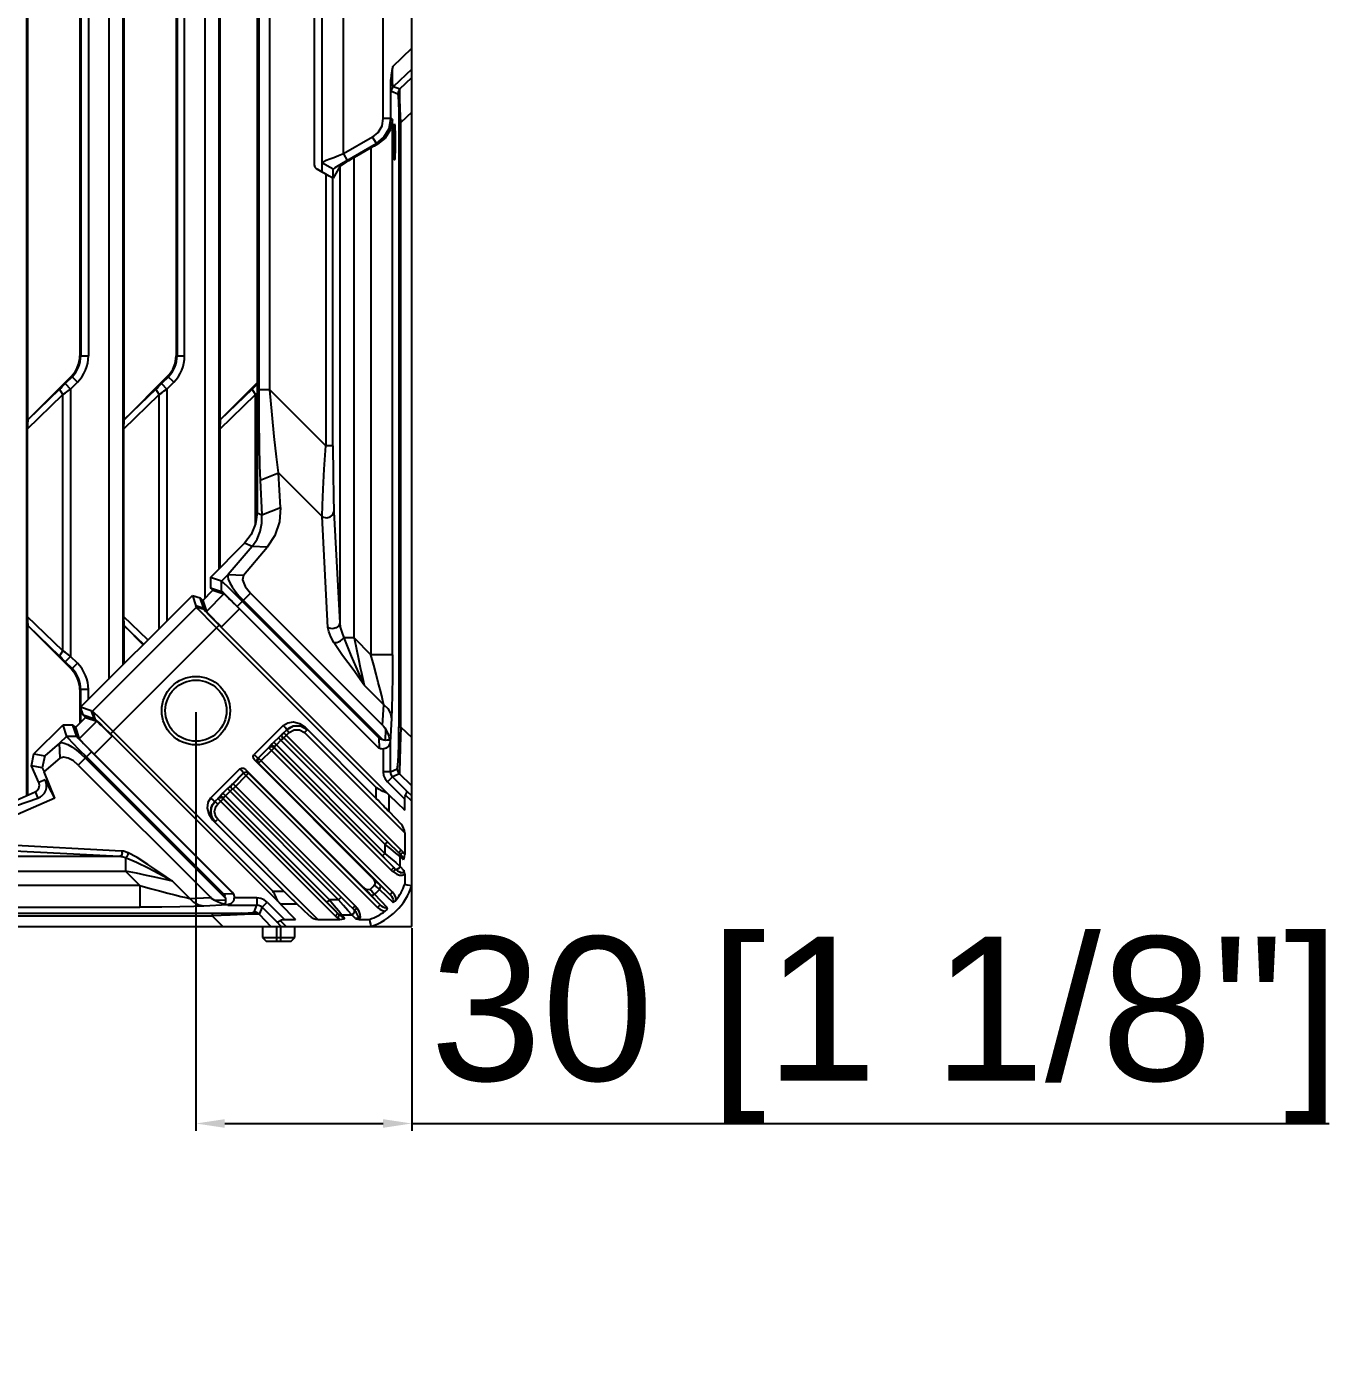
# Model space of a CAD drawing. Header units: millimetres. Extents: x -3132 to 28633, y 682 to 5849.
# Drawn here: x -544.7 to -363.7, y 1926.1 to 2112.1 of the extents above; entities that cross this region are included whole.
import ezdxf

# ---------------------------------------------------------------- set-up
doc = ezdxf.new("R2010")
doc.units = ezdxf.units.MM
doc.styles.get("Standard").update_dxf_attribs({"font": 'arial.ttf'})
doc.dimstyles.new('ISO-20', dxfattribs={"dimtxt": 20, "dimasz": 4, "dimexe": 1, "dimexo": 0.2, "dimgap": 0, "dimtad": 1, "dimtoh": 1, "dimdec": 1, "dimzin": 9, "dimdsep": 46, "dimtxsty": 'Standard', "dimblk": '_FILLED', "dimcen": 0.2, "dimclrd": 256, "dimclre": 256, "dimclrt": 256, "dimadec": 1, "dimazin": 2, "dimtfac": 1, "dimtdec": 1, "dimtofl": 0, "dimtmove": 0, "dimatfit": 3, "dimldrblk": '_FILLED', "dimfxl": 1, "dimtolj": 1, "dimtzin": 0, "dimarcsym": 0})

# ---------------------------------------------------------------- blocks, each defined once
blk = doc.blocks.new('_FILLED')
at = {"color": 0, "linetype": 'ByBlock'}
blk.add_solid([(0, 0), (-1, 0.15), (-1, -0.15)], dxfattribs=at)
blk = doc.blocks.new('*D50')
at = {"lineweight": -2, "transparency": 16777216}
for p, q in [((-521.17, 2016.86), (-521.17, 1958.71)), ((-491.17, 1986.86), (-491.17, 1958.71)), ((-517.17, 1959.71), (-495.17, 1959.71)), ((-491.17, 1959.71), (-363.73, 1959.71))]:
    blk.add_line(p, q, dxfattribs=at)
at = {"layer": 'Defpoints', "color": 0, "transparency": 16777216}
for p in [(-521.17, 2017.06), (-491.17, 1987.06), (-491.17, 1959.71)]:
    blk.add_point(p, dxfattribs=at)
at = {"lineweight": -2, "transparency": 16777216, "xscale": 4, "yscale": 4, "zscale": 4, "rotation": 180}
blk.add_blockref('_FILLED', (-521.17, 1959.71), dxfattribs=at)
at = {"lineweight": -2, "transparency": 16777216, "xscale": 4, "yscale": 4, "zscale": 4}
blk.add_blockref('_FILLED', (-491.17, 1959.71), dxfattribs=at)
at = {"transparency": 16777216, "insert": (-425.45, 1972.65), "char_height": 20, "attachment_point": 5}
blk.add_mtext('\\A1;30 [1 1/8"]', dxfattribs=at)

msp = doc.modelspace()

# ---------------------------------------------------------------- linework, layer by layer
at = {"linetype": 'Continuous'}
for p, q in [((-491.17, 1987.058), (-491.17, 2487.058)), ((-544.667, 2005.256), (-544.667, 2154.341)), ((-544.522, 2057.466), (-544.522, 2154.196)), ((-537.295, 2146.969), (-537.295, 2066.355)), ((-537.16, 2146.835), (-537.16, 2066.355)), ((-536.107, 2145.781), (-536.107, 2066.355)), ((-533.29, 2142.964), (-533.29, 2021.439)), ((-531.297, 2023.432), (-531.297, 2140.971)), ((-531.152, 2057.466), (-531.152, 2140.826)), ((-523.925, 2133.599), (-523.925, 2066.355)), ((-523.79, 2133.465), (-523.79, 2066.355)), ((-522.737, 2066.355), (-522.737, 2132.411)), ((-504.701, 2092.809), (-504.701, 2131.307)), ((-503.67, 2132.189), (-503.67, 2091.927)), ((-519.92, 2129.594), (-519.92, 2032.687)), ((-500.67, 2094.39), (-500.67, 2129.726)), ((-517.927, 2036.802), (-517.927, 2127.601)), ((-517.782, 2057.466), (-517.782, 2127.456)), ((-495.14, 2099.293), (-495.14, 2124.823)), ((-512.67, 2120.275), (-512.67, 2044.542)), ((-512.443, 2119.946), (-512.443, 2061.611)), ((-510.891, 2061.611), (-510.891, 2120.514)), ((-493.815, 2106.544), (-491.17, 2109.063)), ((-494.105, 2099.293), (-494.105, 2104.741)), ((-491.17, 2106.19), (-493.705, 2103.776)), ((-492.833, 2103.415), (-491.17, 2104.995)), ((-493.125, 2102.708), (-493.998, 2103.07)), ((-493.705, 2103.776), (-492.833, 2103.415)), ((-494.105, 2099.293), (-495.14, 2099.293)), ((-493.865, 2099.154), (-494.105, 2099.293)), ((-493.865, 2024.834), (-493.865, 2099.154)), ((-491.17, 2100.192), (-492.692, 2098.746)), ((-492.984, 2098.746), (-492.692, 2098.746)), ((-492.984, 2098.746), (-492.984, 2014.824)), ((-492.692, 2014.786), (-492.692, 2098.746)), ((-496.622, 2096.728), (-500.67, 2094.39)), ((-500.153, 2093.494), (-496.104, 2095.831)), ((-496.104, 2095.831), (-496.622, 2096.728)), ((-496.104, 2095.831), (-495.96, 2095.748)), ((-500.67, 2094.39), (-500.153, 2093.494)), ((-496.863, 2095.232), (-499.191, 2093.888)), ((-499.191, 2027.162), (-499.191, 2093.888)), ((-496.863, 2095.232), (-496.863, 2024.834)), ((-504.452, 2092.378), (-503.67, 2091.927)), ((-503.136, 2091.577), (-504.23, 2092.209)), ((-502.118, 2092.28), (-503.67, 2093.177)), ((-501.19, 2092.656), (-502.118, 2091.05)), ((-502.118, 2091.05), (-502.118, 2092.28)), ((-501.19, 2092.656), (-501.19, 2029.26)), ((-503.136, 2091.577), (-503.136, 2053.856)), ((-502.138, 2091.038), (-502.118, 2091.05)), ((-502.137, 2053.856), (-502.137, 2091.039)), ((-537.295, 2066.355), (-536.107, 2066.355)), ((-523.925, 2066.355), (-522.737, 2066.355)), ((-538.466, 2063.526), (-544.522, 2057.466)), ((-538.371, 2063.431), (-539.321, 2062.481)), ((-539.321, 2062.481), (-538.576, 2061.736)), ((-538.576, 2061.736), (-537.626, 2062.686)), ((-537.626, 2062.686), (-538.466, 2063.526)), ((-525.096, 2063.526), (-531.152, 2057.466)), ((-525.001, 2063.431), (-525.951, 2062.481)), ((-525.951, 2062.481), (-525.206, 2061.736)), ((-525.206, 2061.736), (-524.256, 2062.686)), ((-524.256, 2062.686), (-525.096, 2063.526)), ((-512.67, 2062.582), (-517.782, 2057.466)), ((-544.606, 2056.172), (-539.645, 2060.963)), ((-540.108, 2061.708), (-544.535, 2057.434)), ((-539.645, 2060.963), (-540.108, 2061.708)), ((-539.645, 2025.366), (-539.645, 2060.963)), ((-538.576, 2061.736), (-538.576, 2024.593)), ((-531.236, 2056.172), (-526.275, 2060.963)), ((-526.738, 2061.708), (-531.165, 2057.434)), ((-526.275, 2060.963), (-526.738, 2061.708)), ((-526.275, 2028.453), (-526.275, 2060.963)), ((-525.206, 2061.736), (-525.206, 2029.522)), ((-517.866, 2056.172), (-512.905, 2060.963)), ((-513.368, 2061.708), (-517.795, 2057.434)), ((-512.905, 2060.963), (-513.368, 2061.708)), ((-512.905, 2060.963), (-512.67, 2061.131)), ((-512.905, 2042.916), (-512.905, 2060.963)), ((-510.891, 2061.611), (-512.443, 2061.611)), ((-510.891, 2061.611), (-503.136, 2053.856)), ((-544.538, 2057.436), (-544.606, 2056.172)), ((-531.168, 2057.436), (-531.236, 2056.172)), ((-517.798, 2057.436), (-517.866, 2056.172)), ((-544.606, 2056.172), (-544.606, 2030.156)), ((-531.236, 2056.172), (-531.236, 2030.156)), ((-517.866, 2056.172), (-517.866, 2036.862)), ((-502.137, 2053.856), (-503.136, 2053.856)), ((-512.247, 2049.094), (-509.693, 2050.096)), ((-512.247, 2049.094), (-511.995, 2044.262)), ((-509.693, 2050.096), (-503.637, 2044.04)), ((-509.441, 2045.264), (-509.693, 2050.096)), ((-511.995, 2044.262), (-509.441, 2045.264)), ((-512.67, 2044.542), (-511.995, 2044.262)), ((-502.834, 2028.615), (-503.637, 2044.04)), ((-501.993, 2044.685), (-501.19, 2029.26)), ((-519.16, 2035.568), (-514.428, 2040.301)), ((-513.35, 2039.856), (-516.671, 2035.976)), ((-514.572, 2035.88), (-511.251, 2039.76)), ((-513.35, 2039.856), (-514.427, 2040.302)), ((-511.251, 2039.76), (-513.35, 2039.856)), ((-516.671, 2035.976), (-517.599, 2035.048)), ((-516.671, 2035.976), (-514.572, 2035.88)), ((-517.599, 2035.048), (-519.16, 2035.568)), ((-519.16, 2035.568), (-519.16, 2034.139)), ((-519.16, 2034.139), (-517.6, 2033.619)), ((-518.814, 2033.793), (-519.16, 2034.139)), ((-517.6, 2033.619), (-517.599, 2035.048)), ((-537.188, 2017.54), (-521.653, 2033.076)), ((-521.653, 2033.076), (-520.578, 2032.729)), ((-521.653, 2033.076), (-521.163, 2031.608)), ((-520.578, 2032.729), (-520.228, 2032.379)), ((-520.089, 2031.261), (-520.578, 2032.729)), ((-520.228, 2032.379), (-518.814, 2033.793)), ((-520.228, 2032.379), (-519.714, 2030.838)), ((-517.273, 2033.279), (-519.714, 2030.838)), ((-518.814, 2033.793), (-517.273, 2033.279)), ((-513.595, 2033.399), (-515.452, 2031.542)), ((-495.716, 2013.236), (-514.737, 2032.257)), ((-514.596, 2032.398), (-495.2, 2013.002)), ((-495.261, 2015.065), (-513.595, 2033.399)), ((-521.109, 2031.439), (-535.552, 2016.997)), ((-520.086, 2031.258), (-521.165, 2031.606)), ((-521.109, 2031.439), (-521.164, 2031.607)), ((-520.03, 2031.092), (-521.109, 2031.439)), ((-520.087, 2031.26), (-520.03, 2031.092)), ((-515.117, 2031.195), (-517.63, 2028.682)), ((-515.452, 2031.542), (-495.885, 2011.976)), ((-539.645, 2025.366), (-544.606, 2030.156)), ((-544.606, 2030.156), (-544.537, 2028.888)), ((-544.532, 2028.892), (-540.108, 2024.621)), ((-544.521, 2028.867), (-538.466, 2022.802)), ((-544.521, 2005.319), (-544.521, 2028.867)), ((-533.056, 2013.84), (-517.952, 2028.943)), ((-527.846, 2026.882), (-531.236, 2030.156)), ((-531.236, 2030.156), (-531.167, 2028.888)), ((-531.162, 2028.892), (-528.452, 2026.276)), ((-531.151, 2028.867), (-528.508, 2026.22)), ((-531.151, 2023.577), (-531.151, 2028.867)), ((-518.318, 2028.577), (-496.109, 2006.368)), ((-494.692, 2005.683), (-517.952, 2028.943)), ((-499.191, 2027.162), (-500.631, 2027.162)), ((-499.191, 2027.162), (-496.863, 2024.834)), ((-540.108, 2024.621), (-539.645, 2025.366)), ((-493.865, 2024.834), (-496.863, 2024.834)), ((-538.576, 2024.593), (-539.321, 2023.848)), ((-538.371, 2022.897), (-539.321, 2023.848)), ((-537.626, 2023.642), (-538.576, 2024.593)), ((-538.466, 2022.802), (-537.626, 2023.642)), ((-536.107, 2019.974), (-537.295, 2019.974)), ((-537.295, 2019.974), (-537.295, 2015.312)), ((-537.16, 2017.54), (-537.16, 2019.974)), ((-536.107, 2018.622), (-536.107, 2019.974)), ((-497.778, 2020.59), (-495.072, 2017.885)), ((-535.72, 2017.051), (-537.188, 2017.54)), ((-536.842, 2016.466), (-537.188, 2017.54)), ((-537.16, 2015.447), (-537.16, 2017.453)), ((-495.237, 2015.042), (-495.072, 2017.885)), ((-537.906, 2014.701), (-536.492, 2016.115)), ((-534.951, 2015.602), (-537.392, 2013.161)), ((-536.842, 2016.466), (-535.374, 2015.976)), ((-536.492, 2016.115), (-536.842, 2016.466)), ((-536.492, 2016.115), (-534.951, 2015.602)), ((-535.72, 2017.051), (-535.552, 2016.997)), ((-535.719, 2017.052), (-535.371, 2015.973)), ((-535.552, 2016.997), (-535.205, 2015.918)), ((-535.205, 2015.918), (-535.372, 2015.975)), ((-494.009, 2015.95), (-494.198, 2012.692)), ((-543.671, 2011.057), (-539.681, 2015.048)), ((-538.252, 2015.047), (-539.681, 2015.048)), ((-539.681, 2015.048), (-539.16, 2013.487)), ((-538.252, 2015.047), (-537.906, 2014.701)), ((-537.731, 2013.487), (-538.252, 2015.047)), ((-537.906, 2014.701), (-537.392, 2013.161)), ((-533.056, 2013.84), (-509.796, 1990.58)), ((-510.481, 1991.997), (-532.69, 2014.205)), ((-509.032, 2015.009), (-513.089, 2010.953)), ((-509.124, 2013.843), (-509.482, 2013.518)), ((-509.126, 2013.841), (-508.554, 2014.413)), ((-508.943, 2013.984), (-508.974, 2013.973)), ((-508.202, 2014.021), (-508.943, 2013.28)), ((-508.943, 2013.984), (-492.637, 1997.677)), ((-508.554, 2014.413), (-508.554, 2014.373)), ((-508.554, 2014.373), (-508.202, 2014.021)), ((-506.091, 2014.021), (-505.739, 2014.373)), ((-492.17, 2000.1), (-506.091, 2014.021)), ((-506.013, 2014.758), (-496.109, 2004.854)), ((-494.828, 2012.934), (-494.803, 2014.456)), ((-492.692, 2014.786), (-492.984, 2014.786)), ((-492.692, 2014.786), (-491.17, 2013.34)), ((-540.113, 2012.535), (-542.171, 2010.773)), ((-539.16, 2013.487), (-540.113, 2012.535)), ((-540.018, 2010.478), (-540.113, 2012.535)), ((-537.731, 2013.487), (-539.16, 2013.487)), ((-532.795, 2013.517), (-535.308, 2011.005)), ((-512.51, 2010.457), (-510.885, 2012.083)), ((-512.47, 2009.753), (-510.322, 2011.901)), ((-511.015, 2011.932), (-511.025, 2011.901)), ((-511.025, 2011.901), (-494.043, 1994.919)), ((-509.707, 2013.301), (-510.342, 2012.666)), ((-510.342, 2012.666), (-494.913, 1997.237)), ((-510.322, 2011.901), (-510.311, 2011.932)), ((-493.691, 1995.27), (-510.322, 2011.901)), ((-510.311, 2011.932), (-495.265, 1996.885)), ((-509.359, 2012.952), (-509.994, 2012.317)), ((-509.482, 2013.518), (-509.707, 2013.301)), ((-509.707, 2013.301), (-494.913, 1998.507)), ((-508.973, 2013.27), (-508.943, 2013.28)), ((-494.562, 1998.858), (-508.973, 2013.27)), ((-495.917, 2012.008), (-495.9, 2011.977)), ((-495.683, 2011.836), (-495.716, 2013.236)), ((-494.159, 2008.579), (-494.159, 2012.626)), ((-543.99, 2009.376), (-543.671, 2011.057)), ((-543.671, 2011.057), (-542.171, 2010.773)), ((-542.171, 2010.773), (-542.525, 2009.098)), ((-542.258, 2008.561), (-540.018, 2010.478)), ((-535.655, 2011.339), (-537.506, 2009.488)), ((-517.116, 1991.06), (-536.525, 2010.469)), ((-536.369, 2010.625), (-517.349, 1991.604)), ((-516.12, 1991.805), (-535.655, 2011.339)), ((-535.308, 2011.005), (-516.09, 1991.787)), ((-496.723, 1993.895), (-512.993, 2010.165)), ((-512.47, 2010.457), (-512.51, 2010.457)), ((-512.47, 2010.457), (-493.845, 1991.832)), ((-495.158, 2011.684), (-495.158, 2008.579)), ((-542.525, 2009.098), (-543.99, 2009.376)), ((-542.99, 2007.075), (-543.99, 2009.376)), ((-542.525, 2009.098), (-542.258, 2008.561)), ((-540.792, 2004.885), (-542.258, 2008.561)), ((-537.506, 2009.488), (-519.167, 1991.149)), ((-515.065, 2008.976), (-519.122, 2004.919)), ((-516.197, 2006.77), (-514.57, 2008.398)), ((-514.57, 2008.357), (-516.014, 2006.913)), ((-516.014, 2006.209), (-513.866, 2008.357)), ((-514.57, 2008.357), (-495.945, 1989.732)), ((-514.278, 2008.881), (-498.007, 1992.61)), ((-495.593, 1990.084), (-513.866, 2008.357)), ((-512.51, 2009.753), (-512.47, 2009.753)), ((-512.47, 2009.753), (-494.197, 1991.481)), ((-494.159, 2008.579), (-495.158, 2008.579)), ((-494.159, 2008.579), (-493.191, 2008.979)), ((-492.898, 2008.273), (-493.866, 2007.872)), ((-491.17, 2006.63), (-492.898, 2008.273)), ((-542.104, 2007.46), (-542.99, 2007.075)), ((-540.792, 2004.885), (-542.104, 2007.46)), ((-516.778, 2006.23), (-517.413, 2005.594)), ((-516.553, 2006.446), (-516.778, 2006.23)), ((-516.778, 2006.23), (-501.349, 1990.801)), ((-516.195, 2006.772), (-516.553, 2006.446)), ((-516.014, 2006.913), (-516.045, 2006.902)), ((-516.045, 2006.199), (-516.014, 2006.209)), ((-500.998, 1991.152), (-516.045, 2006.199)), ((-516.014, 2006.913), (-499.032, 1989.93)), ((-496.109, 2004.854), (-496.109, 2006.368)), ((-494.573, 2007.165), (-493.866, 2007.872)), ((-492.17, 2004.763), (-494.573, 2007.165)), ((-491.878, 2005.884), (-493.866, 2007.872)), ((-560.696, 1998.286), (-543.508, 2005.759)), ((-540.792, 2004.885), (-549.658, 2001.03)), ((-549.389, 2002.735), (-543.136, 2004.903)), ((-543.508, 2005.759), (-543.136, 2004.903)), ((-518.526, 2004.441), (-517.956, 2005.012)), ((-518.133, 2004.09), (-518.485, 2004.441)), ((-518.133, 2004.09), (-517.393, 2004.83)), ((-518.086, 2004.861), (-518.096, 2004.83)), ((-518.096, 2004.83), (-501.79, 1988.524)), ((-517.413, 2005.594), (-502.619, 1990.801)), ((-517.393, 2004.83), (-517.383, 2004.861)), ((-501.439, 1988.876), (-517.393, 2004.83)), ((-517.383, 2004.861), (-502.971, 1990.449)), ((-516.43, 2005.881), (-517.065, 2005.246)), ((-494.333, 2005.332), (-492.17, 2003.223)), ((-494.333, 2003.029), (-494.333, 2005.332)), ((-492.17, 2003.223), (-492.17, 2004.763)), ((-492.114, 2005.175), (-492.04, 2005.331)), ((-491.17, 2004.505), (-492.04, 2005.331)), ((-491.878, 2005.884), (-491.17, 2005.211)), ((-491.85, 2005.761), (-491.878, 2005.884)), ((-494.333, 2003.029), (-492.655, 2001.288)), ((-492.311, 2003.364), (-492.17, 2003.223)), ((-508.967, 1991.997), (-518.87, 2001.9)), ((-518.485, 2001.627), (-518.133, 2001.978)), ((-518.133, 2001.978), (-504.213, 1988.058)), ((-494.562, 1998.858), (-494.913, 1998.507)), ((-492.17, 2000.1), (-492.17, 1997.067)), ((-531.808, 1996.777), (-547.359, 1997.586)), ((-547.037, 1998.409), (-531.486, 1997.6)), ((-494.913, 1997.237), (-495.265, 1996.885)), ((-494.913, 1998.507), (-494.913, 1997.237)), ((-492.637, 1997.677), (-492.988, 1997.326)), ((-492.758, 1997.085), (-492.372, 1997.378)), ((-531.808, 1996.777), (-596.942, 1996.777)), ((-530.975, 1996.597), (-530.975, 1994.779)), ((-493.691, 1995.27), (-494.043, 1994.919)), ((-493.441, 1995.03), (-493.738, 1994.647)), ((-492.316, 1996.351), (-492.792, 1996.792)), ((-492.792, 1995.413), (-492.792, 1996.792)), ((-492.792, 1995.413), (-492.316, 1994.902)), ((-598.173, 1994.779), (-530.975, 1994.779)), ((-528.946, 1992.75), (-530.975, 1994.779)), ((-521.997, 1990.96), (-524.403, 1993.366)), ((-492.17, 1994.362), (-492.17, 1992.937)), ((-528.946, 1992.75), (-599.345, 1992.75)), ((-528.946, 1992.75), (-528.946, 1989.752)), ((-515.948, 1991.571), (-517.349, 1991.604)), ((-516.09, 1991.787), (-516.12, 1991.805)), ((-510.481, 1991.997), (-508.967, 1991.997)), ((-495.593, 1990.084), (-496.918, 1991.481)), ((-494.543, 1989.679), (-496.341, 1991.562)), ((-495.675, 1992.229), (-493.791, 1990.43)), ((-495.593, 1992.806), (-494.197, 1991.481)), ((-493.845, 1991.832), (-494.197, 1991.481)), ((-603.267, 1989.752), (-528.946, 1989.752)), ((-521.997, 1990.96), (-519.144, 1991.126)), ((-516.805, 1990.085), (-520.063, 1989.896)), ((-517.059, 1990.715), (-518.557, 1990.691)), ((-516.738, 1990.046), (-512.691, 1990.046)), ((-512.691, 1991.046), (-515.797, 1991.046)), ((-513.092, 1989.079), (-512.691, 1990.046)), ((-512.691, 1991.046), (-512.691, 1990.046)), ((-511.984, 1989.754), (-512.385, 1988.786)), ((-511.984, 1989.754), (-511.278, 1990.46)), ((-511.984, 1989.754), (-509.996, 1987.765)), ((-511.278, 1990.46), (-508.875, 1988.058)), ((-509.445, 1990.221), (-507.141, 1990.221)), ((-509.445, 1990.221), (-507.336, 1988.058)), ((-505.401, 1988.543), (-507.141, 1990.221)), ((-502.619, 1990.801), (-502.971, 1990.449)), ((-501.349, 1990.801), (-502.619, 1990.801)), ((-500.998, 1991.152), (-501.349, 1990.801)), ((-499.032, 1989.93), (-499.383, 1989.579)), ((-499.143, 1989.328), (-498.76, 1989.625)), ((-495.593, 1990.084), (-495.945, 1989.732)), ((-518.937, 1988.872), (-602.859, 1988.872)), ((-602.859, 1988.579), (-518.899, 1988.579)), ((-518.899, 1988.872), (-518.899, 1988.579)), ((-517.452, 1987.058), (-518.899, 1988.579)), ((-512.385, 1988.786), (-510.743, 1987.058)), ((-509.324, 1987.058), (-509.996, 1987.765)), ((-509.686, 1987.791), (-509.437, 1987.93)), ((-509.444, 1987.927), (-508.617, 1987.058)), ((-509.096, 1988.044), (-508.875, 1988.058)), ((-508.875, 1988.058), (-507.336, 1988.058)), ((-507.336, 1988.058), (-507.476, 1988.199)), ((-504.213, 1988.058), (-501.179, 1988.058)), ((-501.439, 1988.876), (-501.79, 1988.524)), ((-501.197, 1988.645), (-501.491, 1988.26)), ((-500.904, 1988.679), (-499.525, 1988.679)), ((-500.904, 1988.679), (-500.464, 1988.204)), ((-499.015, 1988.204), (-499.525, 1988.679)), ((-498.474, 1988.058), (-497.049, 1988.058)), ((-991.17, 1987.058), (-491.17, 1987.058)), ((-511.92, 1987.058), (-511.92, 1985.558)), ((-509.92, 1985.058), (-509.92, 1987.058)), ((-509.42, 1987.058), (-509.42, 1985.058)), ((-507.42, 1985.558), (-507.42, 1987.058)), ((-511.92, 1985.558), (-507.42, 1985.558)), ((-511.92, 1985.558), (-511.42, 1985.058)), ((-511.42, 1985.058), (-507.92, 1985.058)), ((-507.92, 1985.058), (-507.42, 1985.558))]:
    msp.add_line(p, q, dxfattribs=at)
for points in [[(-493.815, 2106.544), (-493.968, 2105.936), (-494.07, 2105.331), (-494.105, 2104.741)], [(-493.705, 2103.776), (-493.772, 2103.754), (-493.805, 2103.84), (-493.833, 2104.03), (-493.865, 2104.305), (-493.878, 2104.663), (-493.873, 2105.122), (-493.873, 2105.63), (-493.862, 2106.124), (-493.815, 2106.544)], [(-493.998, 2103.07), (-493.964, 2103.327), (-493.865, 2103.568), (-493.705, 2103.776)], [(-492.833, 2103.415), (-492.991, 2103.209), (-493.091, 2102.968), (-493.125, 2102.708)], [(-492.692, 2098.746), (-492.782, 2100.67), (-492.834, 2102.096), (-492.851, 2103.01), (-492.833, 2103.415)], [(-493.125, 2102.708), (-493.063, 2102.377), (-493.018, 2101.523), (-492.993, 2100.293), (-492.984, 2098.746)], [(-496.622, 2096.728), (-495.835, 2097.387), (-495.318, 2098.282), (-495.14, 2099.293)], [(-496.104, 2095.831), (-495.053, 2096.709), (-494.341, 2097.943), (-494.105, 2099.293)], [(-493.865, 2099.154), (-494.162, 2097.771), (-494.896, 2096.603), (-495.96, 2095.748)], [(-500.67, 2094.39), (-501.362, 2094.119), (-502.013, 2093.873), (-502.587, 2093.653), (-503.057, 2093.462), (-503.399, 2093.31), (-503.604, 2093.211), (-503.67, 2093.177)], [(-500.153, 2093.494), (-501.174, 2092.893), (-501.882, 2092.454), (-502.118, 2092.28)], [(-502.138, 2091.038), (-502.287, 2091.106), (-502.639, 2091.295), (-503.136, 2091.577)], [(-539.321, 2062.481), (-539.591, 2062.213), (-539.854, 2061.955), (-540.108, 2061.708)], [(-525.951, 2062.481), (-526.221, 2062.213), (-526.484, 2061.955), (-526.738, 2061.708)], [(-512.67, 2062.393), (-512.851, 2062.213), (-513.114, 2061.955), (-513.368, 2061.708)], [(-539.645, 2060.963), (-539.295, 2061.213), (-538.939, 2061.471), (-538.576, 2061.736)], [(-526.275, 2060.963), (-525.925, 2061.213), (-525.569, 2061.471), (-525.206, 2061.736)], [(-512.443, 2061.611), (-512.427, 2057.414), (-512.384, 2053.886), (-512.322, 2051.067), (-512.247, 2049.094)], [(-509.693, 2050.096), (-509.968, 2052.325), (-510.28, 2055.152), (-510.572, 2058.16), (-510.891, 2061.611)], [(-544.521, 2057.466), (-544.526, 2057.457), (-544.532, 2057.446), (-544.538, 2057.436)], [(-531.151, 2057.466), (-531.156, 2057.457), (-531.162, 2057.446), (-531.168, 2057.436)], [(-517.781, 2057.466), (-517.786, 2057.457), (-517.792, 2057.446), (-517.798, 2057.436)], [(-503.637, 2044.04), (-503.591, 2045.622), (-503.492, 2047.838), (-503.341, 2050.603), (-503.136, 2053.856)], [(-502.137, 2053.856), (-502.117, 2049.89), (-502.067, 2046.841), (-501.993, 2044.685)], [(-509.441, 2045.264), (-509.576, 2043.287), (-510.189, 2041.405), (-511.251, 2039.76)], [(-512.67, 2044.543), (-512.875, 2042.988), (-513.475, 2041.541), (-514.428, 2040.301)], [(-513.35, 2039.856), (-512.679, 2040.879), (-512.245, 2041.966), (-512.02, 2043.093), (-511.995, 2044.262)], [(-503.637, 2044.04), (-503.443, 2043.937), (-503.225, 2043.874), (-502.992, 2043.854)], [(-502.992, 2043.854), (-502.508, 2043.966), (-502.141, 2044.263), (-501.993, 2044.685)], [(-516.671, 2035.976), (-516.752, 2035.712), (-516.688, 2035.324), (-516.481, 2034.834), (-516.15, 2034.269), (-515.712, 2033.653), (-515.186, 2033.023), (-514.596, 2032.398)], [(-514.737, 2032.257), (-515.782, 2033.297), (-516.709, 2034.207), (-517.347, 2034.824), (-517.599, 2035.048)], [(-514.572, 2035.88), (-514.693, 2035.22), (-514.317, 2034.306), (-513.595, 2033.399)], [(-515.452, 2031.542), (-516.25, 2032.335), (-516.935, 2033.005), (-517.406, 2033.452), (-517.6, 2033.619)], [(-521.109, 2031.439), (-520.887, 2031.189), (-520.278, 2030.558), (-519.37, 2029.633), (-518.318, 2028.577)], [(-520.03, 2031.092), (-519.859, 2030.894), (-519.406, 2030.417), (-518.736, 2029.732), (-517.952, 2028.943)], [(-544.526, 2028.863), (-544.529, 2028.873), (-544.53, 2028.882), (-544.532, 2028.892)], [(-502.19, 2028.429), (-502.418, 2028.448), (-502.638, 2028.51), (-502.834, 2028.615)], [(-501.996, 2026.517), (-502.437, 2027.333), (-502.722, 2028.046), (-502.834, 2028.615)], [(-501.19, 2029.26), (-501.324, 2028.859), (-501.681, 2028.553), (-502.19, 2028.429)], [(-501.19, 2029.26), (-501.11, 2028.668), (-500.918, 2027.955), (-500.631, 2027.162)], [(-501.996, 2026.517), (-501.81, 2026.509), (-501.59, 2026.548), (-501.351, 2026.632)], [(-501.351, 2026.632), (-501.079, 2026.775), (-500.831, 2026.958), (-500.631, 2027.162)], [(-500.631, 2027.162), (-499.587, 2024.618), (-498.614, 2022.413), (-497.778, 2020.59)], [(-499.191, 2027.162), (-498.878, 2025.606), (-498.595, 2024.245), (-498.342, 2023.066), (-498.122, 2022.062), (-497.933, 2021.235), (-497.778, 2020.59)], [(-538.576, 2024.593), (-538.939, 2024.858), (-539.295, 2025.116), (-539.645, 2025.366)], [(-497.778, 2020.59), (-499.342, 2022.757), (-500.798, 2024.723), (-501.996, 2026.517)], [(-495.072, 2017.885), (-495.195, 2018.429), (-495.364, 2019.132), (-495.579, 2019.982), (-495.834, 2020.974), (-496.129, 2022.109), (-496.472, 2023.392), (-496.863, 2024.834)], [(-493.865, 2024.834), (-493.876, 2021.815), (-493.907, 2019.312), (-493.952, 2017.336), (-494.009, 2015.95)], [(-540.108, 2024.621), (-539.854, 2024.374), (-539.591, 2024.116), (-539.321, 2023.848)], [(-495.072, 2017.885), (-494.511, 2017.336), (-494.146, 2016.676), (-494.009, 2015.95)], [(-532.69, 2014.205), (-533.736, 2015.247), (-534.66, 2016.155), (-535.297, 2016.77), (-535.552, 2016.997)], [(-533.056, 2013.84), (-533.854, 2014.633), (-534.54, 2015.303), (-535.011, 2015.751), (-535.205, 2015.918)], [(-509.032, 2015.009), (-508.424, 2015.382), (-507.634, 2015.483), (-506.79, 2015.282), (-506.013, 2014.758)], [(-509.054, 2013.21), (-509.183, 2013.408), (-509.216, 2013.644), (-509.124, 2013.843)], [(-509.126, 2013.841), (-509.055, 2013.906), (-509, 2013.954), (-508.974, 2013.973)], [(-508.554, 2014.413), (-508.603, 2014.505), (-508.766, 2014.708), (-509.032, 2015.009)], [(-508.554, 2014.413), (-508.143, 2014.728), (-507.665, 2014.927), (-507.147, 2014.996)], [(-505.739, 2014.373), (-506.632, 2014.888), (-507.662, 2014.887), (-508.554, 2014.373)], [(-508.202, 2014.021), (-507.535, 2014.406), (-506.758, 2014.406), (-506.091, 2014.021)], [(-507.147, 2014.996), (-506.636, 2014.929), (-506.155, 2014.731), (-505.739, 2014.413)], [(-495.261, 2015.065), (-495.093, 2014.883), (-494.941, 2014.68), (-494.803, 2014.456)], [(-494.803, 2014.456), (-494.569, 2013.987), (-494.384, 2013.495), (-494.265, 2012.99)], [(-493.191, 2008.979), (-493.099, 2009.465), (-493.034, 2010.715), (-492.997, 2012.524), (-492.984, 2014.824)], [(-492.692, 2014.786), (-492.787, 2012.055), (-492.853, 2010.058), (-492.89, 2008.802), (-492.898, 2008.273)], [(-540.113, 2012.535), (-539.847, 2012.617), (-539.456, 2012.555), (-538.964, 2012.35), (-538.397, 2012.021), (-537.78, 2011.584), (-537.15, 2011.058), (-536.525, 2010.469)], [(-539.16, 2013.487), (-538.939, 2013.237), (-538.327, 2012.603), (-537.416, 2011.676), (-536.369, 2010.625)], [(-537.731, 2013.487), (-537.561, 2013.289), (-537.107, 2012.813), (-536.438, 2012.128), (-535.655, 2011.339)], [(-510.673, 2012.047), (-510.802, 2012.03), (-510.922, 2011.98), (-511.025, 2011.901)], [(-511.015, 2011.932), (-510.998, 2011.957), (-510.954, 2012.008), (-510.885, 2012.083)], [(-511.015, 2011.932), (-510.912, 2012.011), (-510.793, 2012.06), (-510.663, 2012.077)], [(-510.342, 2012.666), (-510.559, 2012.44), (-510.885, 2012.083)], [(-510.533, 2012.167), (-510.664, 2012.177), (-510.785, 2012.148), (-510.885, 2012.083)], [(-510.322, 2011.901), (-510.425, 2011.98), (-510.545, 2012.03), (-510.673, 2012.047)], [(-510.663, 2012.077), (-510.535, 2012.061), (-510.415, 2012.011), (-510.311, 2011.932)], [(-510.252, 2012.012), (-510.337, 2012.082), (-510.432, 2012.134), (-510.533, 2012.167)], [(-510.252, 2012.012), (-510.284, 2011.973), (-510.305, 2011.946), (-510.311, 2011.932)], [(-510.252, 2012.012), (-510.182, 2012.099), (-510.095, 2012.207), (-509.994, 2012.317)], [(-509.359, 2012.952), (-509.248, 2013.054), (-509.141, 2013.14), (-509.054, 2013.21)], [(-508.973, 2013.27), (-508.987, 2013.263), (-509.015, 2013.243), (-509.054, 2013.21)], [(-495.683, 2011.836), (-495.742, 2011.868), (-495.808, 2011.913), (-495.885, 2011.976)], [(-495.213, 2011.721), (-495.375, 2011.734), (-495.533, 2011.772), (-495.725, 2011.858)], [(-495.197, 2012.999), (-495.39, 2013.029), (-495.558, 2013.108), (-495.716, 2013.236)], [(-494.197, 2012.69), (-494.35, 2012.191), (-494.731, 2011.842), (-495.213, 2011.721)], [(-494.828, 2012.934), (-494.947, 2012.939), (-495.072, 2012.961), (-495.2, 2013.002)], [(-494.265, 2012.99), (-494.398, 2012.967), (-494.592, 2012.948), (-494.828, 2012.934)], [(-494.265, 2012.99), (-494.232, 2012.896), (-494.209, 2012.801), (-494.197, 2012.706)], [(-537.506, 2009.488), (-538.197, 2010.07), (-538.912, 2010.471), (-539.552, 2010.62), (-540.018, 2010.478)], [(-512.993, 2010.165), (-513.164, 2010.43), (-513.201, 2010.716), (-513.089, 2010.953)], [(-513.089, 2010.953), (-512.792, 2010.681), (-512.596, 2010.513), (-512.51, 2010.457)], [(-512.993, 2010.165), (-512.745, 2009.939), (-512.582, 2009.8), (-512.51, 2009.753)], [(-512.51, 2009.753), (-512.641, 2009.986), (-512.644, 2010.215), (-512.51, 2010.457)], [(-512.47, 2010.457), (-512.589, 2010.265), (-512.61, 2010.033), (-512.47, 2009.753)], [(-515.065, 2008.976), (-514.829, 2009.088), (-514.543, 2009.052), (-514.278, 2008.881)], [(-514.57, 2008.398), (-514.625, 2008.483), (-514.794, 2008.68), (-515.065, 2008.976)], [(-514.57, 2008.398), (-514.467, 2008.476), (-514.347, 2008.526), (-514.218, 2008.543)], [(-514.218, 2008.503), (-514.346, 2008.486), (-514.466, 2008.436), (-514.57, 2008.357)], [(-513.866, 2008.357), (-513.969, 2008.436), (-514.089, 2008.486), (-514.218, 2008.503)], [(-495.158, 2008.579), (-495.09, 2008.061), (-494.891, 2007.579), (-494.573, 2007.165)], [(-494.159, 2008.579), (-494.125, 2008.32), (-494.025, 2008.079), (-493.866, 2007.872)], [(-493.191, 2008.979), (-493.157, 2008.722), (-493.058, 2008.481), (-492.898, 2008.273)], [(-516.125, 2006.139), (-516.254, 2006.337), (-516.287, 2006.572), (-516.195, 2006.772)], [(-516.197, 2006.77), (-516.126, 2006.835), (-516.071, 2006.883), (-516.045, 2006.902)], [(-516.045, 2006.199), (-516.059, 2006.192), (-516.086, 2006.172), (-516.125, 2006.139)], [(-519.122, 2004.919), (-519.496, 2004.31), (-519.596, 2003.519), (-519.393, 2002.673), (-518.87, 2001.9)], [(-519.122, 2004.919), (-518.82, 2004.653), (-518.618, 2004.491), (-518.526, 2004.441)], [(-519.108, 2003.034), (-519.042, 2003.545), (-518.844, 2004.026), (-518.526, 2004.441)], [(-519.068, 2003.034), (-519, 2003.549), (-518.801, 2004.029), (-518.485, 2004.441)], [(-517.744, 2004.975), (-517.873, 2004.959), (-517.993, 2004.909), (-518.096, 2004.83)], [(-518.086, 2004.861), (-518.069, 2004.886), (-518.025, 2004.936), (-517.956, 2005.012)], [(-518.086, 2004.861), (-517.983, 2004.94), (-517.864, 2004.989), (-517.734, 2005.006)], [(-517.413, 2005.594), (-517.63, 2005.369), (-517.956, 2005.012)], [(-517.604, 2005.096), (-517.735, 2005.106), (-517.856, 2005.077), (-517.956, 2005.012)], [(-517.393, 2004.83), (-517.496, 2004.909), (-517.616, 2004.958), (-517.744, 2004.975)], [(-517.734, 2005.006), (-517.607, 2004.99), (-517.486, 2004.94), (-517.383, 2004.861)], [(-517.323, 2004.941), (-517.408, 2005.011), (-517.503, 2005.063), (-517.604, 2005.096)], [(-517.323, 2004.941), (-517.355, 2004.902), (-517.376, 2004.875), (-517.383, 2004.861)], [(-517.323, 2004.941), (-517.253, 2005.028), (-517.166, 2005.136), (-517.065, 2005.246)], [(-516.43, 2005.881), (-516.319, 2005.983), (-516.212, 2006.069), (-516.125, 2006.139)], [(-492.17, 2004.763), (-492.157, 2004.983), (-492.114, 2005.175)], [(-492.043, 2005.324), (-491.903, 2005.574), (-491.85, 2005.761)], [(-518.526, 2001.627), (-518.841, 2002.037), (-519.039, 2002.515), (-519.108, 2003.034)], [(-518.485, 2001.627), (-518.801, 2002.039), (-519, 2002.519), (-519.068, 2003.034)], [(-518.571, 2003.034), (-518.519, 2003.424), (-518.369, 2003.783), (-518.133, 2004.09)], [(-518.133, 2001.978), (-518.369, 2002.285), (-518.519, 2002.645), (-518.571, 2003.034)], [(-492.988, 1997.326), (-493.453, 1997.768), (-493.986, 1998.288), (-494.562, 1998.858)], [(-531.486, 1997.6), (-531.393, 1997.275), (-531.51, 1996.937), (-531.808, 1996.777)], [(-531.486, 1997.6), (-531.244, 1997.566), (-530.964, 1997.491), (-530.652, 1997.374)], [(-530.652, 1997.374), (-530.63, 1997.088), (-530.75, 1996.792), (-530.975, 1996.597)], [(-524.403, 1993.366), (-526.201, 1994.57), (-527.839, 1995.71), (-529.329, 1996.677), (-530.652, 1997.374)], [(-495.265, 1996.885), (-494.687, 1996.303), (-494.154, 1995.755), (-493.691, 1995.27)], [(-492.792, 1996.792), (-493.391, 1997.262), (-494.113, 1997.846), (-494.913, 1998.507)], [(-494.913, 1997.237), (-494.117, 1996.566), (-493.395, 1995.944), (-492.792, 1995.413)], [(-492.758, 1997.085), (-492.831, 1997.166), (-492.908, 1997.247), (-492.988, 1997.326)], [(-492.792, 1996.792), (-492.757, 1996.887), (-492.743, 1996.978), (-492.758, 1997.085)], [(-492.316, 1996.351), (-492.413, 1996.595), (-492.565, 1996.842), (-492.758, 1997.085)], [(-492.637, 1997.677), (-492.543, 1997.58), (-492.455, 1997.48), (-492.372, 1997.378)], [(-492.372, 1997.378), (-492.298, 1997.275), (-492.23, 1997.17), (-492.17, 1997.067)], [(-492.316, 1996.351), (-492.236, 1996.559), (-492.187, 1996.802), (-492.17, 1997.067)], [(-530.975, 1996.597), (-531.283, 1996.689), (-531.562, 1996.75), (-531.808, 1996.777)], [(-524.403, 1993.366), (-527.721, 1995.112), (-529.443, 1995.966), (-530.975, 1996.597)], [(-493.691, 1995.27), (-493.609, 1995.187), (-493.525, 1995.107), (-493.441, 1995.03)], [(-493.441, 1995.03), (-493.233, 1995.037), (-492.988, 1995.177), (-492.792, 1995.413)], [(-493.441, 1995.03), (-493.176, 1994.816), (-492.908, 1994.646), (-492.644, 1994.536)], [(-524.403, 1993.366), (-525.047, 1993.52), (-525.875, 1993.709), (-526.878, 1993.929), (-528.058, 1994.182), (-529.419, 1994.465), (-530.975, 1994.779)], [(-496.723, 1993.895), (-496.318, 1993.501), (-495.94, 1993.136), (-495.593, 1992.806)], [(-496.723, 1993.895), (-496.501, 1993.64), (-496.345, 1993.381), (-496.274, 1993.114), (-496.343, 1992.868)], [(-493.738, 1994.647), (-493.842, 1994.732), (-493.943, 1994.823), (-494.043, 1994.919)], [(-493.738, 1994.647), (-493.282, 1994.362), (-492.867, 1994.22), (-492.502, 1994.208), (-492.17, 1994.362)], [(-492.31, 1994.895), (-492.31, 1994.648), (-492.447, 1994.525), (-492.644, 1994.536)], [(-492.17, 1994.362), (-492.19, 1994.554), (-492.243, 1994.734), (-492.316, 1994.902)], [(-528.946, 1992.75), (-527.505, 1992.359), (-526.222, 1992.017), (-525.086, 1991.721), (-524.095, 1991.466), (-523.245, 1991.251), (-522.541, 1991.082), (-521.997, 1990.96)], [(-517.349, 1991.604), (-517.218, 1991.442), (-517.139, 1991.269), (-517.109, 1991.054)], [(-515.948, 1991.571), (-515.885, 1991.421), (-515.846, 1991.263), (-515.834, 1991.081)], [(-496.982, 1992.23), (-497.226, 1992.162), (-497.493, 1992.233), (-497.752, 1992.388), (-498.007, 1992.61)], [(-496.918, 1991.481), (-497.249, 1991.827), (-497.614, 1992.205), (-498.007, 1992.61)], [(-497.001, 1992.214), (-496.755, 1991.996), (-496.542, 1991.773), (-496.341, 1991.562)], [(-496.982, 1992.23), (-496.766, 1992.416), (-496.546, 1992.634), (-496.343, 1992.868)], [(-496.918, 1991.481), (-496.759, 1991.409), (-496.551, 1991.435), (-496.341, 1991.562)], [(-495.675, 1992.229), (-495.885, 1992.429), (-496.109, 1992.642), (-496.343, 1992.868)], [(-495.675, 1992.229), (-495.552, 1992.428), (-495.52, 1992.637), (-495.593, 1992.806)], [(-494.197, 1991.481), (-494.014, 1991.275), (-493.869, 1991.062), (-493.766, 1990.844), (-493.726, 1990.624), (-493.791, 1990.43)], [(-493.338, 1990.757), (-493.402, 1991.128), (-493.575, 1991.495), (-493.845, 1991.832)], [(-492.17, 1992.937), (-491.84, 1992.881), (-491.507, 1992.827), (-491.17, 1992.773)], [(-520.063, 1989.896), (-521.442, 1989.84), (-523.415, 1989.794), (-525.92, 1989.764), (-528.946, 1989.752)], [(-520.063, 1989.896), (-520.779, 1990.03), (-521.441, 1990.392), (-521.997, 1990.96)], [(-518.557, 1990.691), (-518.782, 1990.829), (-518.984, 1990.981), (-519.167, 1991.149)], [(-517.114, 1990.156), (-517.611, 1990.277), (-518.095, 1990.459), (-518.557, 1990.691)], [(-517.116, 1991.06), (-517.081, 1990.941), (-517.062, 1990.826), (-517.059, 1990.715)], [(-517.059, 1990.715), (-517.072, 1990.483), (-517.091, 1990.291), (-517.114, 1990.156)], [(-516.819, 1990.085), (-516.917, 1990.097), (-517.016, 1990.121), (-517.114, 1990.156)], [(-515.834, 1991.081), (-515.965, 1990.598), (-516.308, 1990.234), (-516.803, 1990.084)], [(-511.278, 1990.46), (-511.692, 1990.778), (-512.174, 1990.978), (-512.691, 1991.046)], [(-511.984, 1989.754), (-512.191, 1989.913), (-512.432, 1990.012), (-512.691, 1990.046)], [(-502.971, 1990.449), (-502.401, 1989.874), (-501.881, 1989.341), (-501.439, 1988.876)], [(-502.619, 1990.801), (-501.957, 1989.998), (-501.373, 1989.276), (-500.904, 1988.679)], [(-499.525, 1988.679), (-500.057, 1989.282), (-500.679, 1990.005), (-501.349, 1990.801)], [(-499.383, 1989.579), (-499.868, 1990.042), (-500.415, 1990.575), (-500.998, 1991.152)], [(-499.143, 1989.328), (-499.22, 1989.413), (-499.3, 1989.496), (-499.383, 1989.579)], [(-499.032, 1989.93), (-498.936, 1989.831), (-498.845, 1989.729), (-498.76, 1989.625)], [(-498.474, 1988.058), (-498.321, 1988.387), (-498.332, 1988.752), (-498.474, 1989.168), (-498.76, 1989.625)], [(-495.945, 1989.732), (-495.607, 1989.462), (-495.24, 1989.289), (-494.87, 1989.225)], [(-494.543, 1989.679), (-494.737, 1989.614), (-494.957, 1989.653), (-495.175, 1989.756), (-495.388, 1989.902), (-495.593, 1990.084)], [(-494.87, 1989.225), (-494.717, 1989.367), (-494.606, 1989.523), (-494.543, 1989.679)], [(-493.791, 1990.43), (-493.636, 1990.493), (-493.48, 1990.604), (-493.338, 1990.757)], [(-514.863, 1988.921), (-515.977, 1988.894), (-517.345, 1988.877), (-518.937, 1988.872)], [(-512.385, 1988.786), (-513.015, 1988.775), (-514.42, 1988.733), (-516.395, 1988.667), (-518.899, 1988.579)], [(-514.863, 1988.921), (-513.918, 1988.962), (-513.316, 1989.015), (-513.092, 1989.079)], [(-512.385, 1988.786), (-512.591, 1988.944), (-512.832, 1989.044), (-513.092, 1989.079)], [(-509.996, 1987.765), (-509.873, 1987.737), (-509.686, 1987.791)], [(-509.444, 1987.927), (-509.288, 1988.001), (-509.096, 1988.044)], [(-501.491, 1988.26), (-501.593, 1988.342), (-501.693, 1988.43), (-501.79, 1988.524)], [(-501.179, 1988.058), (-501.283, 1988.117), (-501.387, 1988.185), (-501.491, 1988.26)], [(-501.439, 1988.876), (-501.359, 1988.796), (-501.279, 1988.719), (-501.197, 1988.645)], [(-501.197, 1988.645), (-501.092, 1988.63), (-501.001, 1988.644), (-500.904, 1988.679)], [(-501.197, 1988.645), (-500.955, 1988.453), (-500.708, 1988.301), (-500.464, 1988.204)], [(-501.179, 1988.058), (-500.915, 1988.074), (-500.673, 1988.123), (-500.464, 1988.204)], [(-499.525, 1988.679), (-499.306, 1988.856), (-499.157, 1989.1), (-499.143, 1989.328)], [(-498.649, 1988.531), (-498.758, 1988.795), (-498.929, 1989.063), (-499.143, 1989.328)], [(-499.015, 1988.204), (-498.854, 1988.133), (-498.674, 1988.079), (-498.474, 1988.058)], [(-498.649, 1988.531), (-498.642, 1988.318), (-498.777, 1988.192), (-499.008, 1988.198)], [(-497.049, 1988.058), (-496.994, 1987.727), (-496.939, 1987.394), (-496.885, 1987.058)]]:
    msp.add_lwpolyline(points, dxfattribs=at)
for radius in [4.75, 4.25]:
    msp.add_circle((-521.17, 2017.058), radius, dxfattribs=at)
for centre, radius, start, end in [((-541.295, 2066.355), 4, 314.99932, 0), ((-541.295, 2066.355), 4.134, 315, 0), ((-541.295, 2066.355), 5.188, 315, 360), ((-527.925, 2066.355), 4, 314.99932, 0), ((-527.925, 2066.355), 4.134, 315, 0), ((-527.925, 2066.355), 5.188, 315, 360), ((-541.295, 2019.974), 5.188, 0.00001, 44.99999), ((-541.295, 2019.974), 4, 0, 45.00069), ((-541.295, 2019.974), 4.134, 0.00001, 44.99999), ((-543.907, 2006.676), 1, 293.5, 23.5), ((-499.656, 1995.543), 8.926, 288.08173, 341.91827), ((-499.656, 1995.543), 5.18, 309.7786, 320.2214), ((-499.656, 1995.543), 7.926, 322.85836, 340.80134), ((-499.656, 1995.543), 7.926, 289.19866, 307.14164)]:
    msp.add_arc(centre, radius, start, end, dxfattribs=at)
msp.add_ellipse((-493.585, 2096.058), major_axis=(0, 2.5), ratio=0.0349208, dxfattribs=at)
for centre, major_axis, ratio, start_param, end_param in [((-496.863, 2095.111), (3, 1.734), 0.030233, 1.24753, 1.5533217), ((-499.191, 2093.807), (2, 1.156), 0.030233, 1.5533217, 3.0892115), ((-504.203, 2092.81), (0.249, 0.431), 0.9993912, -4.1887904, -3.1421201), ((-515.154, 2031.158), (2.121, -2.121), 0.0174551, 1.5707963, 3.1066861), ((-517.593, 2028.719), (2.121, -2.121), 0.0174551, -3.1066861, -1.5707963), ((-532.832, 2013.48), (-2.121, 2.121), 0.0174551, -1.5707963, -0.0349066), ((-535.271, 2011.042), (2.121, -2.121), 0.0174551, -3.1066861, -1.5707963), ((-543.744, 2006.634), (1.78, -0.464), 0.9957796, -0.9798983, 0.724222), ((-499.965, 2015.324), (-7.358, 9.588), 0.3177908, -3.8144188, -3.5962239), ((-499.965, 2008.452), (-7.963, 7.968), 0.0185099, -2.337674, -2.0576364), ((-499.965, 2011.103), (-7.964, 7.966), 0.0123407, -3.9764898, -3.914647), ((-492.668, 2000.598), (-0.352, 0.85), 0.4142136, -2.3561945, -0.8115781), ((-516.888, 1991.133), (1.041, 0.098), 0.9333013, 0.3633808, 0.6573867), ((-516.798, 1991.081), (0.865, -0.507), 0.9976223, 0.4960901, 1.3147734), ((-519.437, 1995.852), (9.588, -7.358), 0.3177908, 0.4546313, 0.6728261), ((-512.564, 1995.852), (7.968, -7.963), 0.0185099, -1.0839563, -0.8039186), ((-515.216, 1995.852), (7.966, -7.964), 0.0123407, 0.7730543, 0.8348971), ((-504.71, 1988.556), (0.85, -0.352), 0.4142136, -2.3300146, -0.7853982)]:
    msp.add_ellipse(centre, major_axis=major_axis, ratio=ratio, start_param=start_param, end_param=end_param, dxfattribs=at)

# ---------------------------------------------------------------- dimensions: what is measured, and where the dimension line sits
dim = msp.add_linear_dim(base=(-491.17, 1959.707), p1=(-521.17, 2017.058), p2=(-491.17, 1987.058), dimstyle='ISO-20')
dim.commit()
dim.dimension.update_dxf_attribs({"geometry": '*D50', "text_midpoint": (-425.452, 1972.654)})

doc.saveas('drawing.dxf')
